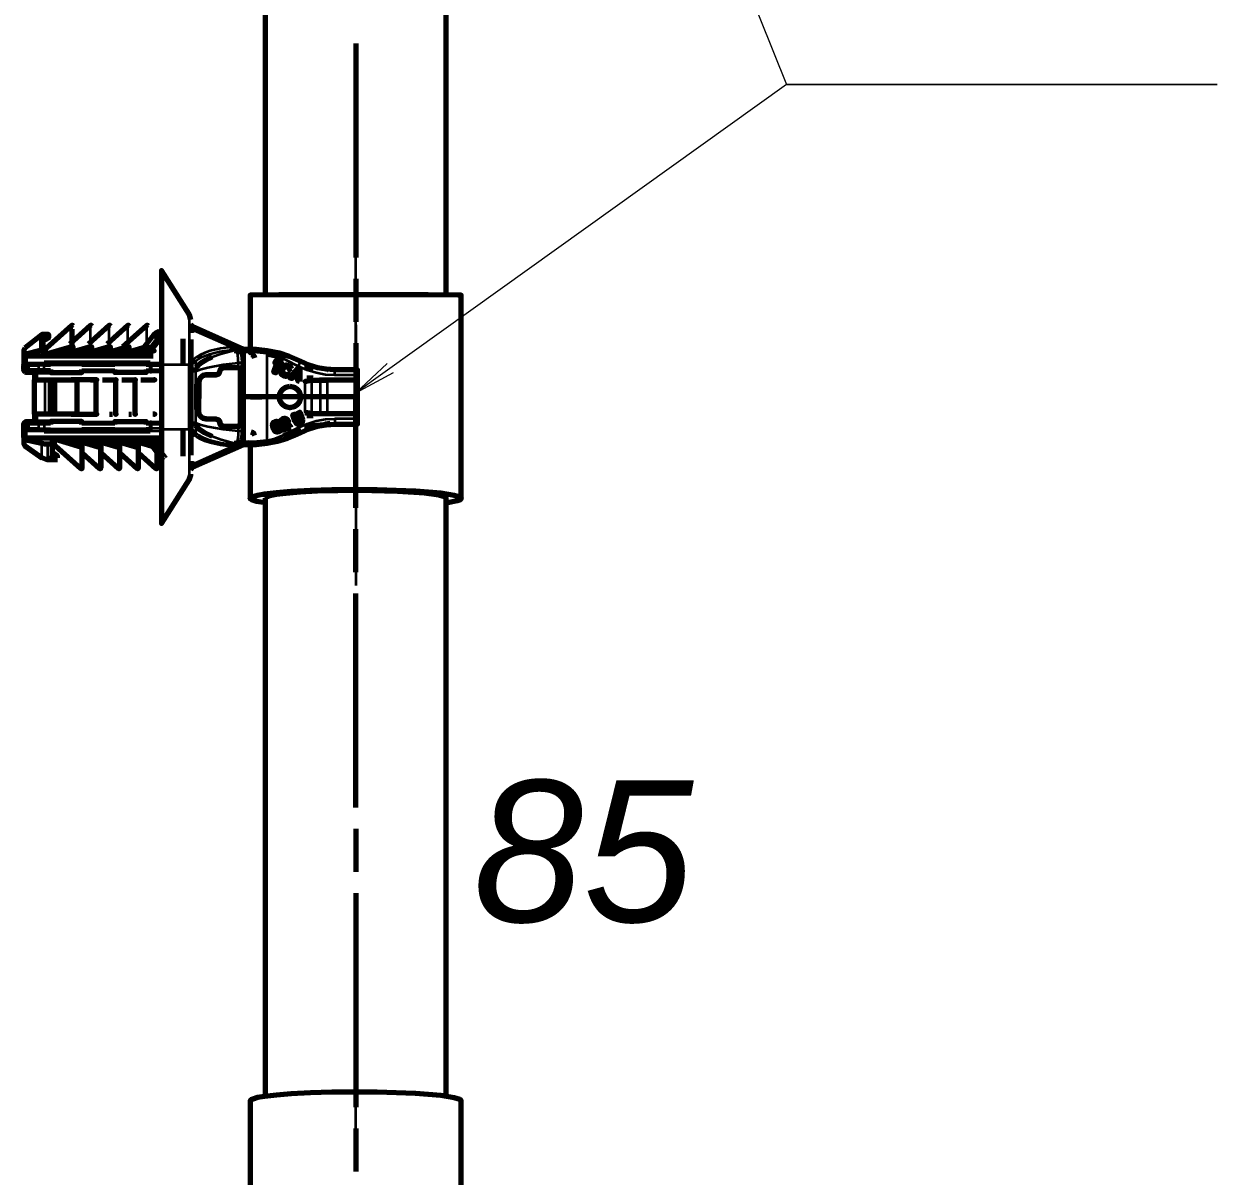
# Model space of a CAD drawing. Header units: millimetres. Extents: x 0 to 174, y 0 to 33.
# Drawn here: x 30.689 to 32.883, y 9.153 to 11.272 of the extents above; entities that cross this region are included whole.
import ezdxf

# ---------------------------------------------------------------- set-up
doc = ezdxf.new("R2010")
doc.units = ezdxf.units.MM
doc.layers.add('PDF2_문자', color=7, linetype='Continuous')
doc.layers.add('PDF2_형상', color=157, linetype='Continuous', true_color=0x405f80)
doc.styles.add('PDF LucidaHandwriting Italic', font='ariali.ttf')

msp = doc.modelspace()

# ---------------------------------------------------------------- linework, layer by layer
at = {"layer": 'PDF2_형상', "color": 7, "lineweight": 13}
for points in [[(31.2996, 13.1306), (32.0915, 11.1599), (32.8829, 11.1599), (32.0915, 11.1599), (31.2996, 10.5933)], [(31.3571, 10.6471), (31.2996, 10.5933), (31.369, 10.6304)]]:
    msp.add_lwpolyline(points, dxfattribs=at)
at = {"layer": 'PDF2_형상', "lineweight": 70}
for points in [[(31.4658, 10.7729), (31.4658, 11.5317), (31.4657, 11.5317), (31.4626, 11.5317), (31.4233, 11.5319), (31.1886, 11.5321), (31.1333, 11.5317), (31.1333, 10.7729)], [(30.9965, 10.7275), (30.9942, 10.7368), (30.9935, 10.7381), (30.9424, 10.8182), (30.9424, 10.6446), (30.9424, 10.5265), (30.9424, 10.4038), (30.9424, 10.3661), (30.9424, 10.3563), (30.9424, 10.3544), (30.9424, 10.3529), (30.9935, 10.4331), (30.9965, 10.4421), (30.9965, 10.4436)], [(31.1333, 10.3907), (31.1176, 10.3936), (31.1083, 10.3965), (31.1064, 10.3979), (31.106, 10.3985), (31.1057, 10.399), (31.1057, 10.3994), (31.1058, 10.3997), (31.1061, 10.4003), (31.1069, 10.401), (31.1101, 10.4028), (31.1188, 10.4051), (31.1317, 10.4075), (31.1536, 10.4101), (31.181, 10.4124), (31.2164, 10.4142), (31.2558, 10.4153), (31.3389, 10.4154), (31.4093, 10.4129), (31.456, 10.409), (31.4806, 10.4051), (31.4906, 10.4021), (31.4926, 10.4008), (31.4932, 10.4001), (31.4935, 10.3996), (31.4935, 10.3993), (31.4935, 10.5856), (31.4935, 10.7726), (31.4933, 10.7726), (31.4926, 10.7726), (31.4872, 10.7728), (31.4324, 10.7731), (31.1583, 10.7731), (31.1057, 10.7726), (31.1057, 10.6731)], [(30.7775, 10.7104), (30.7775, 10.7046), (30.7775, 10.6776), (30.7312, 10.664), (30.7279, 10.6636), (30.7268, 10.6636), (30.7249, 10.6643), (30.7249, 10.6718), (30.7249, 10.684), (30.7249, 10.6931), (30.7247, 10.6942), (30.7293, 10.696), (30.7264, 10.6969), (30.7233, 10.6974), (30.7247, 10.6942)], [(30.78, 10.716), (30.7785, 10.7175), (30.7775, 10.7171), (30.7312, 10.6754), (30.7279, 10.6742)], [(30.8144, 10.716), (30.8129, 10.7175), (30.8119, 10.7171), (30.7737, 10.6828)], [(30.8489, 10.716), (30.8474, 10.7175), (30.8464, 10.7171), (30.8082, 10.6828)], [(30.8833, 10.716), (30.8818, 10.7175), (30.8808, 10.7171), (30.8426, 10.6828)], [(30.9178, 10.716), (30.9162, 10.7175), (30.9153, 10.7171), (30.8712, 10.6775)], [(30.9375, 10.7058), (30.9324, 10.7032), (30.9361, 10.6963), (30.9324, 10.7032), (30.9276, 10.6992), (30.9083, 10.6744)], [(30.9411, 10.6989), (30.9375, 10.7058), (30.9408, 10.7072), (30.9444, 10.7076)], [(31.0943, 10.6731), (31.0928, 10.6735), (30.9994, 10.715), (31.0015, 10.7086), (30.9994, 10.715), (30.9974, 10.7168), (30.9965, 10.7194)], [(30.9965, 10.7086), (30.9972, 10.7086), (31.0015, 10.7086)], [(30.6894, 10.6718), (30.6894, 10.6715), (30.6894, 10.6694), (30.6894, 10.6629), (30.6913, 10.6642), (30.7225, 10.6722), (30.7225, 10.6911), (30.7225, 10.6954), (30.7225, 10.6967)], [(30.7347, 10.7007), (30.7347, 10.6974), (30.7347, 10.6992), (30.7347, 10.7007), (30.7233, 10.7007), (30.7225, 10.7004), (30.6913, 10.6757)], [(30.7347, 10.6974), (30.7347, 10.6972), (30.7347, 10.6968), (30.7347, 10.696), (30.7347, 10.6953), (30.7346, 10.6946), (30.7342, 10.694), (30.7299, 10.691), (30.7299, 10.6931), (30.7249, 10.6931)], [(30.9419, 10.6926), (30.9406, 10.6919), (30.9374, 10.6893), (30.9265, 10.6753), (30.9258, 10.6738), (30.9261, 10.6722), (30.9272, 10.671), (30.9288, 10.6706), (30.921, 10.669), (30.9206, 10.6718), (30.9265, 10.6753), (30.9258, 10.6732), (30.9268, 10.6713), (30.9288, 10.6706)], [(30.9339, 10.6944), (30.9276, 10.6992)], [(30.9818, 10.6925), (30.9818, 10.6446)], [(30.9965, 10.691), (30.9965, 10.6764), (30.9965, 10.6446), (30.9965, 10.5265), (30.9965, 10.4949), (30.9965, 10.4785)], [(30.6914, 10.6757), (30.6894, 10.6718), (30.6894, 10.6713), (30.6894, 10.6694), (30.6894, 10.6629), (30.6894, 10.6597), (30.6896, 10.6601), (30.6899, 10.6604), (30.6908, 10.6608), (30.6925, 10.6612), (30.6944, 10.6614), (30.9274, 10.6614)], [(30.7225, 10.6722), (30.7239, 10.6724), (30.7249, 10.6718)], [(30.7249, 10.6761), (30.7268, 10.6742)], [(30.9267, 10.6636), (30.8928, 10.6636), (30.8911, 10.6639), (30.8901, 10.6643), (30.8899, 10.6644), (30.8899, 10.6646), (30.8899, 10.6649), (30.89, 10.665), (30.8906, 10.6653), (30.9174, 10.6749), (30.9176, 10.6751), (30.9178, 10.6753), (30.9178, 10.6754), (30.9178, 10.6772), (30.9169, 10.6776), (30.9153, 10.6776), (30.8712, 10.6647), (30.8674, 10.6639), (30.8628, 10.6636), (30.8583, 10.6636), (30.8567, 10.6639), (30.8557, 10.6643), (30.8554, 10.6644), (30.8554, 10.6646), (30.8554, 10.6649), (30.8556, 10.665), (30.8561, 10.6653), (30.8828, 10.6749), (30.8832, 10.6751), (30.8833, 10.6753), (30.8833, 10.6754), (30.8833, 10.6772), (30.8825, 10.6776), (30.8808, 10.6776), (30.8368, 10.6647), (30.8329, 10.6639), (30.8283, 10.6636), (30.8239, 10.6636), (30.8222, 10.6639), (30.8212, 10.6643), (30.821, 10.6644), (30.821, 10.6646), (30.821, 10.6649), (30.8211, 10.665), (30.8217, 10.6653), (30.8485, 10.6749), (30.8488, 10.6751), (30.8489, 10.6753), (30.8489, 10.6754), (30.8489, 10.6772), (30.8481, 10.6776), (30.8464, 10.6776), (30.8024, 10.6647), (30.7985, 10.6639), (30.7939, 10.6636), (30.7894, 10.6636), (30.7878, 10.6639), (30.7867, 10.6643), (30.7865, 10.6644), (30.7865, 10.6646), (30.7865, 10.6649), (30.7867, 10.665), (30.7872, 10.6653), (30.8139, 10.6749), (30.8143, 10.6751), (30.8144, 10.6753), (30.8144, 10.6754), (30.8144, 10.6772), (30.8136, 10.6776), (30.8119, 10.6776), (30.7679, 10.6647), (30.764, 10.6639), (30.7594, 10.6636), (30.755, 10.6636), (30.7533, 10.6639), (30.7522, 10.6643), (30.7521, 10.6644), (30.7521, 10.6646), (30.7521, 10.6649), (30.7522, 10.665), (30.7528, 10.6653), (30.7794, 10.6749), (30.7799, 10.6751), (30.78, 10.6753), (30.78, 10.6754), (30.78, 10.6772), (30.7792, 10.6776), (30.7775, 10.6776)], [(30.9271, 10.6711), (30.9257, 10.6729), (30.9254, 10.6746)], [(30.9265, 10.6753), (30.9265, 10.6753)], [(31.0928, 10.6681), (31.0938, 10.6713), (31.0957, 10.6726), (31.0975, 10.6731), (31.091, 10.6731), (31.0883, 10.6731), (31.0871, 10.6731), (31.0864, 10.6731), (31.0793, 10.6733), (31.0726, 10.6751), (31.0724, 10.6754), (31.0699, 10.6769)], [(31.0928, 10.6735), (31.0726, 10.6769)], [(31.0768, 10.671), (31.0767, 10.671)], [(31.0769, 10.671), (31.0804, 10.6706), (31.0846, 10.6692), (31.086, 10.6719), (31.0879, 10.6729), (31.0883, 10.6731)], [(31.091, 10.6731), (31.0893, 10.6726), (31.0878, 10.6717), (31.0868, 10.67), (31.0865, 10.6681)], [(31.0929, 10.5031), (31.0929, 10.6681)], [(31.0975, 10.4981), (31.1058, 10.4981), (31.1167, 10.4983), (31.1367, 10.5004), (31.1554, 10.5042), (31.1738, 10.5097), (31.1864, 10.5147), (31.1986, 10.5204), (31.2135, 10.5269), (31.229, 10.5318), (31.2451, 10.5346), (31.2613, 10.5356), (31.3026, 10.5356), (31.3026, 10.5456), (31.3026, 10.5518), (31.3026, 10.5543), (31.3026, 10.5568), (31.3026, 10.6143), (31.3026, 10.6168), (31.3026, 10.6193), (31.3026, 10.6256), (31.3026, 10.6356), (31.2613, 10.6356), (31.2451, 10.6365), (31.229, 10.6394), (31.2135, 10.6442), (31.1986, 10.6507), (31.1771, 10.6601), (31.1593, 10.666), (31.1367, 10.6707), (31.1167, 10.6728), (31.1058, 10.6731), (31.0975, 10.6731)], [(31.1062, 10.6668), (31.1058, 10.6668), (31.105, 10.67), (31.1026, 10.6722), (31.0996, 10.6731)], [(31.1022, 10.6681), (31.1033, 10.6717), (31.1044, 10.6726), (31.1058, 10.6731)], [(31.114, 10.6571), (31.1128, 10.6604), (31.1108, 10.6622), (31.1075, 10.6631)], [(31.1687, 10.6562), (31.154, 10.6607), (31.139, 10.6639)], [(30.6894, 10.6597), (30.6894, 10.6535), (30.6894, 10.6497), (30.6894, 10.6465), (30.6894, 10.6443), (30.6894, 10.6436), (30.6899, 10.6454), (30.691, 10.6471), (30.6925, 10.6482), (30.6944, 10.6485)], [(30.7092, 10.6308), (30.6944, 10.6308), (30.6925, 10.6313), (30.691, 10.6322), (30.6899, 10.6339), (30.6894, 10.6358), (30.6894, 10.636), (30.6894, 10.6435), (30.6894, 10.6436)], [(30.6894, 10.6435), (30.6896, 10.6435), (30.6988, 10.6435)], [(30.7267, 10.6482), (30.9218, 10.6482)], [(30.7961, 10.6433), (30.7961, 10.6468), (30.7386, 10.6468), (30.7386, 10.6433)], [(30.9143, 10.6433), (30.9143, 10.6468), (30.8568, 10.6468), (30.8568, 10.6433)], [(31.0049, 10.6511), (31.0022, 10.6499), (30.9994, 10.6503), (30.9974, 10.6521), (30.9965, 10.6547)], [(31.0358, 10.6586), (31.0242, 10.6531), (31.0149, 10.6475), (31.0099, 10.6435), (31.0054, 10.6389)], [(31.0519, 10.6381), (31.0558, 10.6394), (31.0519, 10.6381), (31.0503, 10.636), (31.0496, 10.6332), (31.0496, 10.6325), (31.0496, 10.6321)], [(31.0558, 10.6394), (31.0828, 10.6396), (31.0829, 10.6396), (31.0828, 10.6396), (31.056, 10.6394)], [(31.0828, 10.6396), (31.0828, 10.6396)], [(31.0865, 10.6381), (31.0878, 10.6346), (31.0865, 10.6381), (31.0849, 10.6392), (31.0829, 10.6396)], [(31.2211, 10.6381), (31.2054, 10.6404)], [(30.6894, 10.636), (30.6896, 10.636), (30.6988, 10.6361)], [(30.7092, 10.631), (30.7092, 10.6261), (30.7092, 10.6171), (30.7107, 10.6171), (30.7149, 10.6171), (30.7212, 10.6171), (30.7289, 10.6171), (30.7361, 10.6171), (30.7379, 10.6171), (30.7386, 10.6171), (30.7415, 10.6171), (30.7446, 10.6171), (30.7454, 10.6171), (30.7456, 10.6171), (30.7457, 10.6171), (30.7486, 10.6171), (30.7567, 10.6171), (30.7693, 10.6171), (30.785, 10.6171), (30.7868, 10.6171), (30.7878, 10.6171), (30.7881, 10.6171), (30.7869, 10.6171), (30.7869, 10.554), (30.7878, 10.554), (30.7881, 10.554), (30.7868, 10.554), (30.785, 10.554), (30.7693, 10.554), (30.7567, 10.554), (30.7486, 10.554), (30.7457, 10.554), (30.7446, 10.554), (30.7415, 10.554), (30.7396, 10.554), (30.7386, 10.554), (30.7361, 10.554), (30.7289, 10.554), (30.7212, 10.554), (30.7149, 10.554), (30.7107, 10.554), (30.7092, 10.554), (30.7092, 10.545), (30.7092, 10.5401), (30.7093, 10.5401), (30.7106, 10.5401), (30.7131, 10.5401), (30.7386, 10.5401)], [(30.7092, 10.554), (30.7092, 10.6171)], [(30.7386, 10.631), (30.7131, 10.631)], [(30.7386, 10.6362), (30.7386, 10.6308), (30.7961, 10.6308), (30.7961, 10.6362)], [(30.7386, 10.6171), (30.7386, 10.554)], [(30.7457, 10.6171), (30.7457, 10.554)], [(30.7762, 10.554), (30.7812, 10.554), (30.784, 10.554), (30.7921, 10.554), (30.8047, 10.554), (30.8204, 10.554), (30.8222, 10.554), (30.8235, 10.554), (30.8232, 10.554), (30.8224, 10.554), (30.8224, 10.6171), (30.8235, 10.6171), (30.8232, 10.6171), (30.8222, 10.6171), (30.8204, 10.6171), (30.8047, 10.6171), (30.7921, 10.6171), (30.784, 10.6171), (30.7812, 10.6171), (30.7811, 10.6171), (30.781, 10.6171), (30.7807, 10.6171), (30.7797, 10.6171), (30.7762, 10.6171)], [(30.7881, 10.6171), (30.7882, 10.6171), (30.7881, 10.6171)], [(30.8117, 10.6171), (30.8151, 10.6171), (30.8161, 10.6171), (30.8165, 10.6171), (30.8167, 10.6171)], [(30.8235, 10.6171), (30.8236, 10.6171), (30.8235, 10.6171)], [(30.8339, 10.6171), (30.8401, 10.6171), (30.856, 10.6171), (30.8576, 10.6171), (30.8586, 10.6171), (30.8589, 10.6171), (30.8578, 10.6171), (30.8578, 10.554), (30.8586, 10.554), (30.8589, 10.554), (30.8576, 10.554), (30.856, 10.554)], [(30.8471, 10.6171), (30.8506, 10.6171), (30.8517, 10.6171), (30.8519, 10.6171), (30.8521, 10.6171)], [(30.9143, 10.6362), (30.9143, 10.6308), (30.8568, 10.6308), (30.8568, 10.6362)], [(30.8589, 10.6171), (30.859, 10.6171), (30.8589, 10.6171)], [(30.8693, 10.6171), (30.8756, 10.6171), (30.8914, 10.6171), (30.8931, 10.6171), (30.894, 10.6171), (30.8943, 10.6171), (30.8932, 10.6171), (30.8932, 10.554), (30.894, 10.554), (30.8943, 10.554), (30.8931, 10.554), (30.8914, 10.554)], [(30.8826, 10.6171), (30.8861, 10.6171), (30.8871, 10.6171), (30.8874, 10.6171), (30.8875, 10.6171)], [(30.8943, 10.6171), (30.8944, 10.6171), (30.8943, 10.6171)], [(30.9047, 10.6171), (30.9111, 10.6171), (30.9268, 10.6171), (30.9285, 10.6171), (30.9294, 10.6171), (30.9297, 10.6171), (30.9299, 10.6171), (30.93, 10.6171), (30.9299, 10.6171), (30.9286, 10.6171)], [(31.0185, 10.6249), (31.0237, 10.6261), (31.0185, 10.6249), (31.0157, 10.6229), (31.0125, 10.6189), (31.0113, 10.6133), (31.0113, 10.5886), (31.0113, 10.5825), (31.0113, 10.5886)], [(31.0239, 10.6261), (31.0433, 10.6263), (31.0239, 10.6261), (31.0237, 10.6261)], [(31.0471, 10.6275), (31.0492, 10.6303), (31.0496, 10.6321), (31.0481, 10.6283), (31.0471, 10.6275), (31.0433, 10.6263)], [(31.0829, 10.5315), (31.085, 10.5321), (31.0867, 10.5333), (31.0879, 10.5365), (31.0878, 10.5697), (31.0878, 10.5808), (31.0878, 10.6247), (31.0878, 10.6346)], [(31.2099, 10.6206), (31.2211, 10.6206)], [(31.219, 10.6161), (31.2238, 10.6165), (31.2333, 10.6168), (31.3026, 10.6168)], [(31.2476, 10.6358), (31.2481, 10.6361), (31.2483, 10.6362)], [(31.0185, 10.5464), (31.0157, 10.5482), (31.0125, 10.5522), (31.0113, 10.5578), (31.0113, 10.5825)], [(30.7881, 10.554), (30.7882, 10.554), (30.7881, 10.554)], [(30.8117, 10.554), (30.8167, 10.554)], [(30.8235, 10.554), (30.8236, 10.554), (30.8235, 10.554)], [(30.8471, 10.554), (30.8521, 10.554)], [(30.8589, 10.554), (30.859, 10.554), (30.8589, 10.554)], [(30.8826, 10.554), (30.8875, 10.554)], [(30.8943, 10.554), (30.8944, 10.554), (30.8943, 10.554)], [(30.9286, 10.554), (30.9268, 10.554)], [(31.3026, 10.5543), (31.2333, 10.5543), (31.2238, 10.5546), (31.219, 10.555)], [(30.6988, 10.535), (30.6896, 10.5351), (30.6894, 10.5351), (30.6894, 10.5354), (30.6899, 10.5372), (30.691, 10.5389), (30.6925, 10.5399), (30.6944, 10.5403), (30.7092, 10.5403)], [(30.9428, 10.5097), (30.6944, 10.5097), (30.6908, 10.5103), (30.6899, 10.5107), (30.6896, 10.511), (30.6894, 10.5114), (30.6894, 10.5176), (30.6894, 10.5214), (30.6894, 10.5246), (30.6894, 10.5268), (30.6894, 10.5275), (30.6894, 10.5276), (30.6894, 10.5351)], [(30.7131, 10.5401), (30.7106, 10.5401), (30.7093, 10.5401), (30.7092, 10.5401)], [(30.7961, 10.5349), (30.7961, 10.5404), (30.7386, 10.5404), (30.7386, 10.5349)], [(30.8568, 10.5349), (30.8568, 10.5404), (30.9143, 10.5404), (30.9143, 10.5349)], [(31.0354, 10.5126), (31.0217, 10.5194), (31.0128, 10.5253), (31.0054, 10.5324)], [(31.0237, 10.5451), (31.0185, 10.5464), (31.0237, 10.5451), (31.0239, 10.5451), (31.0433, 10.545), (31.0457, 10.5444)], [(31.0433, 10.545), (31.0239, 10.5451)], [(31.0497, 10.5386), (31.0485, 10.5424), (31.0457, 10.5444), (31.0486, 10.5421), (31.0497, 10.5387), (31.0497, 10.5386), (31.0497, 10.5379), (31.0511, 10.5339), (31.0519, 10.5332)], [(31.0496, 10.5379), (31.0496, 10.5386)], [(31.0511, 10.5339), (31.0497, 10.5368), (31.0497, 10.5374), (31.0497, 10.5378), (31.0497, 10.5379)], [(31.2054, 10.5307), (31.2211, 10.5331), (31.2476, 10.5353), (31.2481, 10.535), (31.2483, 10.535), (31.2482, 10.5354), (31.2476, 10.5411)], [(31.2211, 10.5506), (31.2099, 10.5506)], [(30.6894, 10.5276), (30.6896, 10.5276), (30.6988, 10.5278)], [(30.6894, 10.5275), (30.6899, 10.5257), (30.691, 10.524), (30.6925, 10.5231), (30.6944, 10.5226)], [(30.6894, 10.5114), (30.6894, 10.5083), (30.6894, 10.5018), (30.6894, 10.4999), (30.6894, 10.4996), (30.6915, 10.4956), (30.7225, 10.4739)], [(30.7968, 10.4939), (30.7943, 10.4935), (30.7479, 10.5071), (30.7447, 10.5075), (30.7436, 10.5075), (30.7422, 10.5072), (30.7417, 10.5068), (30.7417, 10.4994), (30.7397, 10.4987), (30.7338, 10.4987), (30.7278, 10.499), (30.7225, 10.5), (30.6915, 10.5069), (30.6894, 10.5083), (30.6894, 10.5018), (30.6894, 10.5001), (30.6894, 10.4996)], [(30.9218, 10.5229), (30.7267, 10.5229)], [(30.7386, 10.5278), (30.7386, 10.5243), (30.7961, 10.5243), (30.7961, 10.5278)], [(30.7968, 10.4551), (30.7968, 10.4558), (30.7968, 10.4579), (30.7968, 10.4657), (30.7968, 10.4781), (30.7968, 10.4939), (30.7968, 10.4958), (30.7967, 10.4958), (30.7967, 10.496), (30.7963, 10.4962), (30.7696, 10.5058), (30.769, 10.5061), (30.7688, 10.5064), (30.7688, 10.5065), (30.7688, 10.5067), (30.769, 10.5069), (30.7701, 10.5074), (30.7717, 10.5075), (30.7761, 10.5075), (30.7807, 10.5072), (30.7847, 10.5064), (30.8287, 10.4935), (30.8313, 10.4939)], [(30.8313, 10.4551), (30.8313, 10.4558), (30.8313, 10.4579), (30.8313, 10.4657), (30.8313, 10.4781), (30.8313, 10.4939), (30.8313, 10.4958), (30.8311, 10.4958), (30.8311, 10.496), (30.8307, 10.4962), (30.804, 10.5058), (30.8035, 10.5061), (30.8033, 10.5064), (30.8032, 10.5065), (30.8032, 10.5067), (30.8035, 10.5069), (30.8046, 10.5074), (30.8061, 10.5075), (30.8106, 10.5075), (30.8151, 10.5072), (30.8192, 10.5064), (30.8632, 10.4935), (30.8657, 10.4939)], [(30.8313, 10.4828), (30.8632, 10.454), (30.8653, 10.4542), (30.8657, 10.4551), (30.8657, 10.4558), (30.8657, 10.4579), (30.8657, 10.4657), (30.8657, 10.4781), (30.8657, 10.4939), (30.8657, 10.4958), (30.8656, 10.496), (30.8651, 10.4962), (30.8385, 10.5058), (30.8379, 10.5061), (30.8378, 10.5064), (30.8376, 10.5065), (30.8376, 10.5067), (30.8379, 10.5069), (30.839, 10.5074), (30.8407, 10.5075), (30.845, 10.5075), (30.8496, 10.5072), (30.8536, 10.5064), (30.8976, 10.4935), (30.9001, 10.4939)], [(30.9143, 10.5278), (30.9143, 10.5243), (30.8568, 10.5243), (30.8568, 10.5278)], [(30.8657, 10.4828), (30.8976, 10.454), (30.8997, 10.4542), (30.9001, 10.4551), (30.9001, 10.4558), (30.9001, 10.4579), (30.9001, 10.4657), (30.9001, 10.4781), (30.9001, 10.4939), (30.9001, 10.4958), (30.9, 10.496), (30.8996, 10.4962), (30.8729, 10.5058), (30.8724, 10.5061), (30.8722, 10.5064), (30.8721, 10.5065), (30.8722, 10.5067), (30.8724, 10.5069), (30.8735, 10.5074), (30.8751, 10.5075), (30.8794, 10.5075), (30.884, 10.5072), (30.8881, 10.5064), (30.9321, 10.4935), (30.9346, 10.4939)], [(30.9001, 10.4828), (30.9321, 10.454), (30.9342, 10.4542), (30.9346, 10.4551), (30.9346, 10.4558), (30.9346, 10.4579), (30.9346, 10.4657), (30.9346, 10.4781), (30.9346, 10.4939), (30.9346, 10.4958), (30.9344, 10.496), (30.934, 10.4962), (30.9074, 10.5058), (30.9068, 10.5061), (30.9067, 10.5064), (30.9065, 10.5065), (30.9067, 10.5067), (30.9068, 10.5069), (30.9079, 10.5074), (30.9096, 10.5075), (30.9096, 10.4969)], [(30.9096, 10.5075), (30.9418, 10.5075)], [(30.9818, 10.5265), (30.9818, 10.4768)], [(31.114, 10.5146), (31.1128, 10.5179), (31.1108, 10.5197), (31.1075, 10.5206)], [(31.1667, 10.5142), (31.1811, 10.5196), (31.195, 10.526)], [(30.7417, 10.4994), (30.7417, 10.4875), (30.7417, 10.4786), (30.7414, 10.4771)], [(30.7436, 10.4969), (30.7417, 10.495)], [(30.7447, 10.4969), (30.7479, 10.4957), (30.7943, 10.454), (30.7964, 10.4542), (30.7967, 10.4551)], [(30.9243, 10.4975), (30.9456, 10.4694)], [(30.9247, 10.5021), (30.931, 10.5021), (30.9325, 10.5021), (30.9362, 10.5021), (30.9375, 10.5021)], [(30.9428, 10.4958), (30.9371, 10.4993), (30.9375, 10.5021), (30.9451, 10.5006)], [(30.9965, 10.4517), (30.9974, 10.4543), (30.9994, 10.4562), (31.0015, 10.4625), (30.9965, 10.4625), (31.0015, 10.4625), (30.9994, 10.4562), (31.0928, 10.4978), (31.0726, 10.4942)], [(31.0699, 10.4942), (31.0724, 10.4958), (31.0726, 10.496), (31.0793, 10.4978), (31.0864, 10.4981), (31.0872, 10.4981), (31.0883, 10.4981), (31.091, 10.4981), (31.0954, 10.4981), (31.0975, 10.4981), (31.0968, 10.4981), (31.094, 10.4997), (31.0928, 10.5031)], [(31.0883, 10.4981), (31.0879, 10.4982), (31.0862, 10.4989), (31.0851, 10.5004), (31.0846, 10.5019), (31.0804, 10.5006), (31.0768, 10.5001), (31.0767, 10.5003)], [(31.0954, 10.4981), (31.0922, 10.4994), (31.0907, 10.5025), (31.0907, 10.5031)], [(31.0943, 10.4981), (31.0928, 10.4978)], [(31.0996, 10.4981), (31.1026, 10.4989), (31.105, 10.5013), (31.1058, 10.5043)], [(31.1057, 10.4981), (31.1057, 10.3993)], [(30.7225, 10.474), (30.7314, 10.4706), (30.7338, 10.4704), (30.7515, 10.4704)], [(30.7515, 10.4737), (30.7515, 10.4751), (30.7515, 10.4758), (30.7513, 10.4765), (30.7508, 10.4771), (30.7465, 10.4801), (30.7436, 10.4822)], [(30.7968, 10.4828), (30.8287, 10.454), (30.8308, 10.4542), (30.8311, 10.4551)], [(31.4658, 10.3993), (31.4658, 10.3996), (31.4656, 10.4001), (31.465, 10.4007), (31.4628, 10.4019), (31.4521, 10.4049), (31.4257, 10.4085), (31.3763, 10.4118), (31.3053, 10.4133), (31.2664, 10.4131), (31.2292, 10.4121), (31.1975, 10.4104), (31.1708, 10.4082), (31.1535, 10.406), (31.1411, 10.4036), (31.1358, 10.4017), (31.1339, 10.4004), (31.1333, 10.3993)], [(31.1333, 10.3992), (31.1333, 9.2996)], [(31.4658, 10.3907), (31.4864, 10.3949), (31.4911, 10.3967), (31.4929, 10.3979), (31.4935, 10.3993)], [(31.4658, 9.2996), (31.4658, 10.3992)], [(31.4935, 8.9185), (31.4935, 9.2911), (31.4935, 9.2914), (31.4932, 9.2919), (31.4926, 9.2926), (31.4906, 9.2939), (31.4806, 9.2969), (31.456, 9.3008), (31.4093, 9.3047), (31.3389, 9.3072), (31.2558, 9.3072), (31.2164, 9.306), (31.181, 9.3042), (31.1536, 9.3019), (31.1317, 9.2993), (31.1188, 9.2971), (31.1101, 9.2946), (31.1069, 9.2929), (31.1057, 9.2911), (31.1057, 9.0938)]]:
    msp.add_lwpolyline(points, dxfattribs=at)
at = {"layer": 'PDF2_형상', "color": 1, "lineweight": 70}
for points in [[(31.2996, 11.2357), (31.2996, 10.8421)], [(31.2996, 10.8026), (31.2996, 10.7239)], [(31.2996, 10.6846), (31.2996, 10.5856)]]:
    msp.add_lwpolyline(points, dxfattribs=at)
at = {"layer": 'PDF2_형상', "color": 18, "lineweight": 35, "true_color": 0x260000}
for points in [[(31.2996, 11.2357), (31.2996, 10.8421)], [(31.2996, 10.7578), (31.2996, 10.9018)], [(31.2996, 10.8026), (31.2996, 10.7239)], [(31.2996, 10.5711), (31.2996, 10.7462)], [(31.2996, 10.3819), (31.2996, 10.7415)], [(31.2996, 10.7185), (31.2996, 10.6397)], [(31.2996, 10.6846), (31.2996, 10.4565)], [(31.2996, 10.6003), (31.2996, 10.4564)], [(31.2996, 10.5318), (31.2996, 10.4531)], [(31.2996, 10.4136), (31.2996, 10.2386)], [(31.2996, 10.2637), (31.2996, 10.3425)], [(31.2996, 9.8307), (31.2996, 10.2244)], [(31.2996, 9.7914), (31.2996, 9.7126)], [(31.2996, 9.6732), (31.2996, 9.2796)], [(31.2996, 9.1835), (31.2996, 9.4517)], [(31.2996, 9.2401), (31.2996, 9.1614)]]:
    msp.add_lwpolyline(points, dxfattribs=at)
at = {"layer": 'PDF2_형상', "lineweight": 35}
for points in [[(30.9935, 10.7381), (30.9935, 10.6446), (30.9424, 10.6446)], [(30.7775, 10.7104), (30.7775, 10.7171)], [(30.8119, 10.6776), (30.8119, 10.7064), (30.8119, 10.7143), (30.8119, 10.7158), (30.8119, 10.7171)], [(30.8464, 10.6776), (30.8464, 10.7064), (30.8464, 10.7143), (30.8464, 10.7158), (30.8464, 10.7171)], [(30.8808, 10.6776), (30.8808, 10.7064), (30.8808, 10.7143), (30.8808, 10.7158), (30.8808, 10.7171)], [(30.9153, 10.6776), (30.9153, 10.7064), (30.9153, 10.7143), (30.9153, 10.7158), (30.9153, 10.7171)], [(30.9965, 10.7086), (30.9979, 10.7086), (31.0015, 10.7086), (31.0726, 10.6769), (31.0699, 10.6769), (31.0507, 10.6744), (31.0322, 10.6701), (31.0221, 10.6667), (31.0128, 10.6624), (31.0068, 10.6589), (31.0015, 10.6547), (31.0035, 10.6525), (31.0042, 10.6518), (31.0047, 10.6513), (31.0047, 10.6511), (31.0049, 10.6511), (31.0107, 10.6557), (31.0174, 10.6593), (31.0307, 10.6644), (31.0492, 10.6692), (31.0725, 10.6724)], [(30.7233, 10.6974), (30.7347, 10.6974)], [(30.7299, 10.6931), (30.7293, 10.696), (30.7347, 10.696)], [(30.9411, 10.6989), (30.9361, 10.6963), (30.9339, 10.6944), (30.916, 10.6714), (30.9125, 10.6713), (30.9096, 10.6721), (30.9083, 10.6732), (30.9082, 10.6738), (30.9083, 10.6744)], [(30.9206, 10.6718), (30.9197, 10.6714), (30.935, 10.6911)], [(30.9406, 10.6919), (30.9401, 10.6926), (30.9392, 10.6944), (30.935, 10.6911), (30.9374, 10.6893)], [(30.9392, 10.6944), (30.9406, 10.6953), (30.9419, 10.6926)], [(30.6944, 10.6614), (30.6944, 10.6535), (30.691, 10.6535), (30.6894, 10.6535)], [(30.6913, 10.6757), (30.6913, 10.6642)], [(30.7268, 10.6636), (30.7268, 10.6742)], [(30.7279, 10.6742), (30.7279, 10.6636)], [(30.7312, 10.6754), (30.7312, 10.664)], [(30.755, 10.6636), (30.755, 10.6742)], [(30.7594, 10.6742), (30.7594, 10.6636)], [(30.7679, 10.6647), (30.7679, 10.674), (30.7679, 10.6765), (30.7679, 10.6772), (30.7679, 10.6774), (30.7679, 10.6775)], [(30.7894, 10.6636), (30.7894, 10.6742)], [(30.7939, 10.6742), (30.7939, 10.6636)], [(30.8024, 10.6647), (30.8024, 10.6775)], [(30.8239, 10.6636), (30.8239, 10.6742)], [(30.8283, 10.6742), (30.8283, 10.6636)], [(30.8368, 10.6647), (30.8368, 10.6775)], [(30.8583, 10.6636), (30.8583, 10.6742)], [(30.8628, 10.6742), (30.8628, 10.6636)], [(30.8712, 10.6647), (30.8712, 10.6775)], [(30.8928, 10.6636), (30.8928, 10.6742)], [(30.916, 10.669), (30.91, 10.6699), (30.9069, 10.6714), (30.9061, 10.6722), (30.9058, 10.6726), (30.9058, 10.6731), (30.906, 10.6735)], [(30.921, 10.669), (30.9197, 10.669), (30.9197, 10.6714), (30.916, 10.6714), (30.916, 10.669), (30.9197, 10.669)], [(30.9288, 10.6706), (30.9288, 10.6706)], [(31.0767, 10.671), (31.0515, 10.6643), (31.0358, 10.6586)], [(31.0883, 10.6731), (31.0725, 10.6724), (31.0724, 10.6754)], [(31.0726, 10.6769), (31.0726, 10.6751)], [(31.1022, 10.5031), (31.0929, 10.5031), (31.0928, 10.5031), (31.0907, 10.5031), (31.0865, 10.5031), (31.0883, 10.5071), (31.0896, 10.5121), (31.0903, 10.5175), (31.0904, 10.5229), (31.091, 10.5856), (31.0904, 10.6482), (31.0832, 10.6481), (31.0833, 10.6567), (31.0822, 10.666), (31.0808, 10.6692), (31.0786, 10.671), (31.0769, 10.671), (31.0768, 10.671), (31.0769, 10.671), (31.0776, 10.6711), (31.0879, 10.6729)], [(31.0846, 10.6692), (31.0865, 10.6681), (31.0883, 10.664), (31.0896, 10.659), (31.0904, 10.6482)], [(31.1367, 10.6707), (31.1365, 10.67), (31.1364, 10.6689), (31.136, 10.6658), (31.1178, 10.6676), (31.1022, 10.6681), (31.0929, 10.6681), (31.0928, 10.6681), (31.0865, 10.6681)], [(31.194, 10.6418), (31.1871, 10.6453), (31.18, 10.6488), (31.1731, 10.6525), (31.166, 10.6561), (31.1514, 10.6622), (31.136, 10.6658), (31.136, 10.5054), (31.1514, 10.5089), (31.166, 10.5151), (31.1731, 10.5187), (31.18, 10.5224), (31.1871, 10.5258), (31.194, 10.5293), (31.1981, 10.5217), (31.1986, 10.5204)], [(30.6944, 10.6535), (30.6944, 10.6485), (30.6919, 10.6478), (30.6901, 10.646), (30.6894, 10.6435)], [(30.6944, 10.6485), (30.6944, 10.6485)], [(30.6944, 10.6485), (30.6946, 10.6485), (30.6962, 10.6483), (30.7014, 10.6483)], [(30.6988, 10.6435), (30.7161, 10.6433), (30.7168, 10.6465), (30.7175, 10.6475), (30.7183, 10.6482), (30.7188, 10.6482)], [(30.7386, 10.6362), (30.7267, 10.6362), (30.7267, 10.6433), (30.7386, 10.6433)], [(30.7961, 10.6433), (30.8568, 10.6433)], [(30.9143, 10.6433), (30.9218, 10.6433), (30.9218, 10.6482), (30.924, 10.6482), (30.924, 10.6481), (30.9239, 10.6478), (30.9236, 10.6433), (30.9431, 10.6433)], [(30.9218, 10.6313), (30.924, 10.6313), (30.924, 10.6314), (30.9239, 10.6317), (30.9236, 10.6362), (30.9218, 10.6362), (30.9218, 10.6433), (30.9236, 10.6433), (30.9236, 10.6362), (30.9431, 10.6362)], [(30.924, 10.6482), (30.9436, 10.6482)], [(30.9424, 10.5265), (30.9935, 10.5265), (30.9935, 10.6446), (30.9965, 10.6446)], [(31.0049, 10.6511), (31.0054, 10.6389), (31.0029, 10.6374), (30.9999, 10.6374), (30.9975, 10.6389), (30.9965, 10.6414)], [(31.0054, 10.6389), (31.0054, 10.6331), (31.0156, 10.6367), (31.0276, 10.6397), (31.056, 10.6451), (31.0832, 10.6481), (31.0829, 10.6396)], [(31.2613, 10.6256), (31.2439, 10.6265), (31.2267, 10.6297), (31.21, 10.6347), (31.194, 10.6418), (31.1969, 10.6475), (31.1981, 10.6494), (31.1986, 10.6507)], [(30.6988, 10.6361), (30.6993, 10.6329), (30.7, 10.6318), (30.7008, 10.6313), (30.7014, 10.6313), (30.6962, 10.6311), (30.6946, 10.6311), (30.6944, 10.6311), (30.6925, 10.6315), (30.691, 10.6325), (30.6899, 10.6342), (30.6894, 10.636)], [(30.7267, 10.6313), (30.7267, 10.6362), (30.7161, 10.6362), (30.7169, 10.6328), (30.7178, 10.6317), (30.7188, 10.6313), (30.7014, 10.6313)], [(30.7131, 10.6261), (30.7092, 10.6261)], [(30.7131, 10.631), (30.7131, 10.6261), (30.7131, 10.6171)], [(30.7386, 10.6313), (30.7267, 10.6313), (30.7188, 10.6313)], [(30.7289, 10.554), (30.7289, 10.6171)], [(30.7361, 10.554), (30.7361, 10.6171)], [(30.785, 10.554), (30.785, 10.6171)], [(30.7961, 10.6362), (30.8568, 10.6362)], [(30.8568, 10.6313), (30.7961, 10.6313)], [(30.8204, 10.6171), (30.8204, 10.554)], [(30.856, 10.6171), (30.856, 10.554)], [(30.8914, 10.6171), (30.8914, 10.554)], [(30.9143, 10.6362), (30.9218, 10.6362), (30.9218, 10.6313), (30.9143, 10.6313)], [(30.9436, 10.6314), (30.924, 10.6313)], [(30.9965, 10.5367), (30.9968, 10.5374), (30.9975, 10.5381), (30.9999, 10.5389), (31.0043, 10.5386), (31.0054, 10.5381), (31.0047, 10.5856), (31.0054, 10.6331), (31.0029, 10.6322), (30.9999, 10.6322), (30.9976, 10.6331), (30.9969, 10.6336), (30.9965, 10.6342), (30.9965, 10.6346)], [(31.2186, 10.6178), (31.2253, 10.6189), (31.2333, 10.6193), (31.2333, 10.6168)], [(31.2357, 10.5543), (31.2356, 10.5543), (31.2356, 10.5544), (31.2354, 10.5544), (31.2353, 10.555), (31.235, 10.5568), (31.2189, 10.5568), (31.2189, 10.6143), (31.235, 10.6143), (31.2353, 10.6161), (31.2354, 10.6167), (31.2356, 10.6168), (31.2357, 10.6168)], [(31.2333, 10.6193), (31.3026, 10.6193)], [(31.2472, 10.5543), (31.2472, 10.555), (31.2472, 10.5568), (31.235, 10.5568), (31.235, 10.6143), (31.2472, 10.6143), (31.2472, 10.6161), (31.2472, 10.6168)], [(31.3026, 10.6256), (31.2613, 10.6256), (31.2613, 10.6356)], [(31.219, 10.555), (31.2189, 10.5568), (31.2068, 10.5568), (31.2068, 10.6143), (31.2189, 10.6143), (31.219, 10.6161)], [(31.3026, 10.6143), (31.2472, 10.6143), (31.2472, 10.5568), (31.3026, 10.5568)], [(30.7131, 10.554), (30.7131, 10.545), (30.7131, 10.5401)], [(31.2333, 10.5518), (31.2253, 10.5522), (31.2186, 10.5533)], [(31.3026, 10.5518), (31.2333, 10.5518), (31.2333, 10.5543)], [(30.6894, 10.5351), (30.6899, 10.5369), (30.691, 10.5386), (30.6925, 10.5397), (30.6944, 10.54), (30.6946, 10.54), (30.6962, 10.54), (30.7014, 10.54), (30.7188, 10.5399), (30.7267, 10.5399), (30.7386, 10.5399)], [(30.7386, 10.5349), (30.7267, 10.5349), (30.7267, 10.5278), (30.7267, 10.5229), (30.7188, 10.5229), (30.7178, 10.5233), (30.7169, 10.5243), (30.7161, 10.5278), (30.6988, 10.5278), (30.6988, 10.535), (30.6993, 10.5382), (30.7, 10.5393), (30.7008, 10.5399), (30.7014, 10.54)], [(30.7188, 10.5399), (30.7183, 10.5397), (30.7175, 10.5392), (30.7168, 10.5381), (30.7161, 10.5349), (30.6988, 10.535)], [(30.7092, 10.545), (30.7103, 10.545), (30.7131, 10.545)], [(30.7267, 10.5399), (30.7267, 10.5349), (30.7161, 10.5349), (30.7161, 10.5278), (30.7267, 10.5278), (30.7386, 10.5278)], [(30.7961, 10.5399), (30.8568, 10.5399)], [(30.8568, 10.5349), (30.7961, 10.5349)], [(30.9143, 10.5399), (30.9218, 10.5399), (30.9218, 10.5349), (30.9143, 10.5349)], [(30.9431, 10.5349), (30.9236, 10.5349), (30.9236, 10.5278), (30.9218, 10.5278), (30.9218, 10.5349), (30.9236, 10.5349), (30.9239, 10.5394), (30.924, 10.5397), (30.924, 10.5399), (30.9218, 10.5399)], [(30.924, 10.5399), (30.9436, 10.5399)], [(30.9965, 10.5297), (30.9975, 10.5322), (30.9999, 10.5337), (31.0029, 10.5337), (31.0054, 10.5324), (31.0049, 10.52)], [(31.0054, 10.5324), (31.0054, 10.5381), (31.0156, 10.5344), (31.0276, 10.5314), (31.056, 10.5261), (31.0832, 10.5231), (31.0833, 10.5146), (31.0824, 10.506), (31.0814, 10.5031), (31.0804, 10.5013), (31.0787, 10.5003), (31.0768, 10.5001), (31.0783, 10.5), (31.0879, 10.4982)], [(31.0496, 10.5386), (31.0497, 10.5387)], [(31.0496, 10.5379), (31.0497, 10.5379)], [(31.0829, 10.5315), (31.0832, 10.5231), (31.0904, 10.5229)], [(31.194, 10.5293), (31.21, 10.5364), (31.2267, 10.5414), (31.2439, 10.5446), (31.2613, 10.5456)], [(31.3026, 10.5456), (31.2613, 10.5456), (31.2613, 10.5358), (31.2613, 10.5356)], [(30.6944, 10.5176), (30.6944, 10.5226), (30.6925, 10.5231), (30.691, 10.5242), (30.6899, 10.5257), (30.6894, 10.5276)], [(30.6944, 10.5097), (30.6944, 10.5176), (30.6894, 10.5176)], [(30.6915, 10.5069), (30.6915, 10.4956)], [(30.7014, 10.5228), (30.6962, 10.5228), (30.6946, 10.5228), (30.6944, 10.5226)], [(30.6944, 10.5226), (30.6944, 10.5226)], [(30.7188, 10.5229), (30.7014, 10.5228), (30.7008, 10.5229), (30.7, 10.5235), (30.6993, 10.5246), (30.6988, 10.5278)], [(30.7436, 10.4969), (30.7436, 10.5075)], [(30.7447, 10.5075), (30.7447, 10.4969)], [(30.7479, 10.5071), (30.7479, 10.4957)], [(30.7717, 10.4969), (30.7717, 10.5075)], [(30.7761, 10.5075), (30.7761, 10.4969)], [(30.8568, 10.5278), (30.7961, 10.5278)], [(30.8061, 10.4969), (30.8061, 10.5075)], [(30.8106, 10.5075), (30.8106, 10.4969)], [(30.8407, 10.4969), (30.8407, 10.5075)], [(30.845, 10.5075), (30.845, 10.4969)], [(30.8751, 10.4969), (30.8751, 10.5075)], [(30.8794, 10.5075), (30.8794, 10.4969)], [(30.9436, 10.5229), (30.924, 10.5229), (30.9218, 10.5229), (30.9218, 10.5278), (30.9143, 10.5278)], [(30.9431, 10.5279), (30.9236, 10.5278), (30.9239, 10.5233), (30.924, 10.5231), (30.924, 10.5229)], [(30.9965, 10.5265), (30.9935, 10.5265), (30.9935, 10.4604), (30.9935, 10.4331)], [(31.0015, 10.4625), (31.0726, 10.4942), (31.0699, 10.4942), (31.0507, 10.4968), (31.0322, 10.5011), (31.0221, 10.5044), (31.0128, 10.5088), (31.0068, 10.5124), (31.0015, 10.5165), (31.0049, 10.52), (31.011, 10.5154), (31.0176, 10.5117), (31.0322, 10.5063), (31.0524, 10.5014), (31.0725, 10.4989), (31.0724, 10.4958)], [(31.0767, 10.5003), (31.0521, 10.5065), (31.0354, 10.5126)], [(30.7225, 10.4739), (30.7225, 10.5)], [(30.7338, 10.4704), (30.7338, 10.4987)], [(30.7515, 10.4737), (30.7397, 10.4737), (30.7397, 10.4987)], [(30.7847, 10.4937), (30.7847, 10.5064)], [(30.7943, 10.454), (30.7943, 10.4935)], [(30.8192, 10.4937), (30.8192, 10.5064)], [(30.8287, 10.454), (30.8287, 10.4935)], [(30.8536, 10.4937), (30.8536, 10.5064)], [(30.8632, 10.454), (30.8632, 10.4935)], [(30.8881, 10.4937), (30.8881, 10.5064)], [(30.8976, 10.454), (30.8976, 10.4935)], [(30.9243, 10.4975), (30.9242, 10.4978), (30.9243, 10.4979), (30.9244, 10.4985), (30.9249, 10.4989), (30.9262, 10.4994), (30.9253, 10.5007), (30.9247, 10.5011), (30.9222, 10.5001), (30.9208, 10.4985)], [(30.9247, 10.5021), (30.9247, 10.5011), (30.931, 10.5021), (30.9313, 10.4999)], [(30.9262, 10.4994), (30.9313, 10.4999), (30.9325, 10.4997), (30.9518, 10.4742)], [(30.9321, 10.454), (30.9321, 10.4935)], [(30.9371, 10.4993), (30.9362, 10.4997), (30.9325, 10.4997), (30.9325, 10.5021)], [(30.9362, 10.5021), (30.9362, 10.4997)], [(31.0725, 10.4989), (31.0883, 10.4981)], [(31.0726, 10.496), (31.0726, 10.4942)], [(31.091, 10.4981), (31.0893, 10.4985), (31.0878, 10.4996), (31.0868, 10.5011), (31.0865, 10.5031), (31.0846, 10.5019)], [(31.1367, 10.5004), (31.1365, 10.5011), (31.136, 10.5054), (31.1178, 10.5036), (31.1022, 10.5031), (31.1026, 10.5008), (31.1037, 10.499), (31.1047, 10.4983), (31.1058, 10.4981)], [(30.7515, 10.4751), (30.7458, 10.4751), (30.7465, 10.4786), (30.7431, 10.4786), (30.7417, 10.4786)], [(30.7465, 10.4786), (30.7465, 10.4801)]]:
    msp.add_lwpolyline(points, dxfattribs=at)
at = {"layer": 'PDF2_형상', "lineweight": 70}
for points in [[(30.7225, 10.6967), (30.7225, 10.7004)], [(30.7233, 10.6974), (30.7233, 10.6992), (30.7233, 10.7007)], [(31.0015, 10.6547), (30.9969, 10.6547), (30.9965, 10.6547), (30.9979, 10.6547)], [(31.1582, 10.6457), (31.1525, 10.63), (31.1489, 10.6314), (31.1544, 10.6471), (31.151, 10.6483), (31.1524, 10.6519), (31.1631, 10.6481), (31.1617, 10.6444)], [(30.7092, 10.631), (30.7131, 10.631), (30.7106, 10.631), (30.7093, 10.631)], [(31.1968, 10.6139), (31.1929, 10.6153), (31.1928, 10.6199), (31.1851, 10.6226), (31.1822, 10.6193), (31.1782, 10.6207), (31.1926, 10.6372), (31.1965, 10.6358)], [(31.1928, 10.6242), (31.1879, 10.6258), (31.1926, 10.6313)], [(31.219, 10.6161), (31.2068, 10.6143), (31.2186, 10.6178)], [(31.1785, 10.6053), (31.1861, 10.6037), (31.1925, 10.5994), (31.1967, 10.5931), (31.1982, 10.5856), (31.1967, 10.5781), (31.1925, 10.5717), (31.1861, 10.5674), (31.1785, 10.5658), (31.171, 10.5674), (31.1646, 10.5717), (31.1604, 10.5781), (31.1589, 10.5856), (31.1603, 10.5931), (31.1646, 10.5994), (31.171, 10.6037)], [(30.9286, 10.554), (30.9296, 10.554), (30.9297, 10.554)], [(30.9297, 10.554), (30.9299, 10.554), (30.93, 10.554)], [(31.2014, 10.5444), (31.2018, 10.5418), (31.2011, 10.5392), (31.1996, 10.5369), (31.1972, 10.5356), (31.1946, 10.5351), (31.1918, 10.5358), (31.1897, 10.5374), (31.1882, 10.5397), (31.1836, 10.5525), (31.1874, 10.5539), (31.1919, 10.5411), (31.1926, 10.54), (31.1935, 10.5393), (31.1947, 10.539), (31.1958, 10.5393), (31.1968, 10.5399), (31.1976, 10.5408), (31.1979, 10.5419), (31.1976, 10.5432), (31.1931, 10.556), (31.1967, 10.5574)], [(31.2068, 10.5568), (31.2186, 10.5533), (31.219, 10.555)], [(31.0519, 10.5332), (31.0558, 10.5317), (31.0828, 10.5315), (31.0829, 10.5315), (31.0828, 10.5315), (31.0558, 10.5317)], [(31.1625, 10.5306), (31.1629, 10.5278), (31.1622, 10.5251), (31.1606, 10.5228), (31.1582, 10.5214), (31.1553, 10.521), (31.1526, 10.5215), (31.1503, 10.5232), (31.1489, 10.5257), (31.1468, 10.5314), (31.1464, 10.5342), (31.1469, 10.5369), (31.1486, 10.5393), (31.1511, 10.5407), (31.1539, 10.5411), (31.1567, 10.5404), (31.1589, 10.5387), (31.1604, 10.5364)], [(31.1587, 10.5293), (31.1586, 10.5268), (31.1568, 10.525), (31.1543, 10.5251), (31.1526, 10.5271), (31.1504, 10.5328), (31.1506, 10.5353), (31.1524, 10.5369), (31.155, 10.5369), (31.1567, 10.535)], [(31.1797, 10.5292), (31.1661, 10.5243), (31.1654, 10.526), (31.1715, 10.5376), (31.1718, 10.5403), (31.1703, 10.5424), (31.1676, 10.5428), (31.1656, 10.5414), (31.1649, 10.5389), (31.165, 10.5381), (31.1615, 10.5368), (31.1613, 10.5404), (31.1625, 10.5436), (31.1653, 10.5458), (31.1687, 10.5465), (31.1722, 10.5454), (31.1746, 10.5429), (31.1756, 10.5394), (31.1749, 10.536), (31.1719, 10.5306), (31.1783, 10.5329)], [(31.0049, 10.52), (31.0022, 10.5213), (30.9994, 10.5208), (30.9974, 10.5192), (30.9965, 10.5165), (31.0015, 10.5165)], [(30.7414, 10.4771), (30.7417, 10.4769), (30.7422, 10.4767), (30.7432, 10.4762), (30.7458, 10.4751), (30.7397, 10.4737)]]:
    msp.add_lwpolyline(points, close=True, dxfattribs=at)
at = {"layer": 'PDF2_형상', "lineweight": 35}
msp.add_lwpolyline([(30.7267, 10.6433), (30.7161, 10.6433), (30.7161, 10.6362), (30.6988, 10.6361), (30.6988, 10.6435), (30.6994, 10.6469), (30.7003, 10.6479), (30.7014, 10.6483), (30.7188, 10.6482), (30.7267, 10.6482)], close=True, dxfattribs=at)
at = {"layer": 'PDF2_형상', "lineweight": 70}
msp.add_lwpolyline([(31.1817, 10.6375), (31.1783, 10.636), (31.1758, 10.6397), (31.1717, 10.6411), (31.1675, 10.6399), (31.1649, 10.6362), (31.1647, 10.6319), (31.1674, 10.6283), (31.1715, 10.6269), (31.1757, 10.6283), (31.1774, 10.625, -2.900089)], format="xyb", close=True, dxfattribs=at)
at = {"layer": 'PDF2_형상', "color": 165, "lineweight": 70, "true_color": 0x5267a5}
for points in [[(31.3026, 10.5856), (31.0979, 10.5856)], [(31.1058, 10.5856), (31.1267, 10.5856)]]:
    msp.add_lwpolyline(points, dxfattribs=at)
at = {"layer": 'PDF2_형상', "color": 3, "lineweight": 70}
for points in [[(31.2996, 10.3819), (31.2996, 10.5856)], [(31.2996, 10.2637), (31.2996, 10.3425)], [(31.2996, 9.8307), (31.2996, 10.2244)], [(31.2996, 9.7914), (31.2996, 9.7126)], [(31.2996, 9.6732), (31.2996, 9.2796)], [(31.2996, 9.2401), (31.2996, 9.1614)]]:
    msp.add_lwpolyline(points, dxfattribs=at)

# ---------------------------------------------------------------- texts
at = {"layer": 'PDF2_문자', "insert": (31.5154, 9.7487), "char_height": 0.2605, "attachment_point": 4, "style": 'PDF LucidaHandwriting Italic'}
msp.add_mtext('85', dxfattribs=at)

doc.saveas('drawing.dxf')
